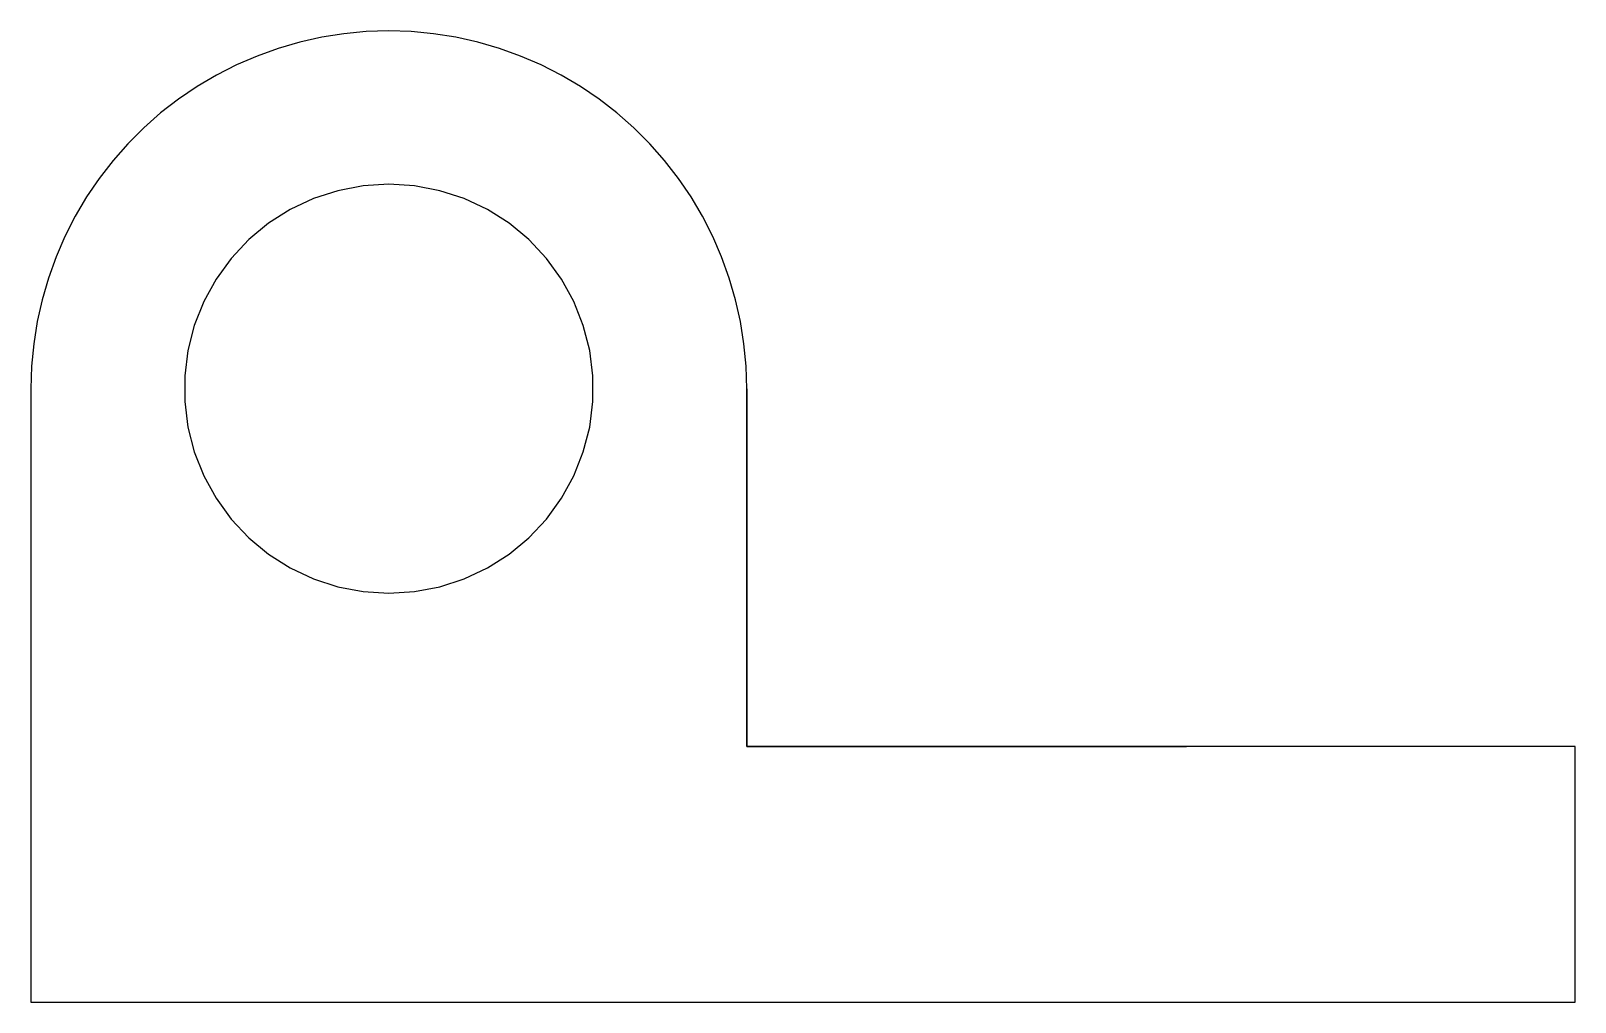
# Model space of a CAD drawing. Header units: metres. Extents: x -2.6 to 27.6, y 0 to 19.
import ezdxf

# ---------------------------------------------------------------- set-up
doc = ezdxf.new("R2010")
doc.units = ezdxf.units.M

msp = doc.modelspace()

# ---------------------------------------------------------------- linework, layer by layer
for points in [[(11.4, 12), (11.386, 12.44), (11.345, 12.877), (11.276, 13.312), (11.18, 13.741), (11.057, 14.163), (10.908, 14.577), (10.734, 14.98), (10.534, 15.372), (10.31, 15.751), (10.063, 16.114), (9.794, 16.462), (9.503, 16.792), (9.192, 17.103), (8.862, 17.394), (8.514, 17.663), (8.151, 17.91), (7.772, 18.134), (7.38, 18.334), (6.977, 18.508), (6.563, 18.657), (6.141, 18.78), (5.712, 18.876), (5.277, 18.945), (4.84, 18.986), (4.4, 19), (3.96, 18.986), (3.523, 18.945), (3.088, 18.876), (2.659, 18.78), (2.237, 18.657), (1.823, 18.508), (1.42, 18.334), (1.028, 18.134), (0.649, 17.91), (0.286, 17.663), (-0.062, 17.394), (-0.392, 17.103), (-0.703, 16.792), (-0.994, 16.462), (-1.263, 16.114), (-1.51, 15.751), (-1.734, 15.372), (-1.934, 14.98), (-2.108, 14.577), (-2.257, 14.163), (-2.38, 13.741), (-2.476, 13.312), (-2.545, 12.877), (-2.586, 12.44), (-2.6, 12)], [(4.4, 16), (3.899, 15.968), (3.405, 15.874), (2.928, 15.719), (2.473, 15.505), (2.049, 15.236), (1.662, 14.916), (1.318, 14.55), (1.023, 14.143), (0.781, 13.703), (0.596, 13.236), (0.471, 12.75), (0.408, 12.251), (0.408, 11.749), (0.471, 11.25), (0.596, 10.764), (0.781, 10.297), (1.023, 9.857), (1.318, 9.45), (1.662, 9.084), (2.049, 8.764), (2.473, 8.495), (2.928, 8.281), (3.405, 8.126), (3.899, 8.032), (4.4, 8), (4.901, 8.032), (5.395, 8.126), (5.872, 8.281), (6.327, 8.495), (6.751, 8.764), (7.138, 9.084), (7.482, 9.45), (7.777, 9.857), (8.019, 10.297), (8.204, 10.764), (8.329, 11.25), (8.392, 11.749), (8.392, 12.251), (8.329, 12.75), (8.204, 13.236), (8.019, 13.703), (7.777, 14.143), (7.482, 14.55), (7.138, 14.916), (6.751, 15.236), (6.327, 15.505), (5.872, 15.719), (5.395, 15.874), (4.901, 15.968), (4.4, 16)], [(-2.6, 12), (-2.6, 11.76), (-2.6, 11.52), (-2.6, 11.28), (-2.6, 11.04), (-2.6, 10.8), (-2.6, 10.56), (-2.6, 10.32), (-2.6, 10.08), (-2.6, 9.84), (-2.6, 9.6), (-2.6, 9.36), (-2.6, 9.12), (-2.6, 8.88), (-2.6, 8.64), (-2.6, 8.4), (-2.6, 8.16), (-2.6, 7.92), (-2.6, 7.68), (-2.6, 7.44), (-2.6, 7.2), (-2.6, 6.96), (-2.6, 6.72), (-2.6, 6.48), (-2.6, 6.24), (-2.6, 6), (-2.6, 5.76), (-2.6, 5.52), (-2.6, 5.28), (-2.6, 5.04), (-2.6, 4.8), (-2.6, 4.56), (-2.6, 4.32), (-2.6, 4.08), (-2.6, 3.84), (-2.6, 3.6), (-2.6, 3.36), (-2.6, 3.12), (-2.6, 2.88), (-2.6, 2.64), (-2.6, 2.4), (-2.6, 2.16), (-2.6, 1.92), (-2.6, 1.68), (-2.6, 1.44), (-2.6, 1.2), (-2.6, 0.96), (-2.6, 0.72), (-2.6, 0.48), (-2.6, 0.24), (-2.6, 0)], [(11.4, 12), (11.4, 11.86), (11.4, 11.72), (11.4, 11.58), (11.4, 11.44), (11.4, 11.3), (11.4, 11.16), (11.4, 11.02), (11.4, 10.88), (11.4, 10.74), (11.4, 10.6), (11.4, 10.46), (11.4, 10.32), (11.4, 10.18), (11.4, 10.04), (11.4, 9.9), (11.4, 9.76), (11.4, 9.62), (11.4, 9.48), (11.4, 9.34), (11.4, 9.2), (11.4, 9.06), (11.4, 8.92), (11.4, 8.78), (11.4, 8.64), (11.4, 8.5), (11.4, 8.36), (11.4, 8.22), (11.4, 8.08), (11.4, 7.94), (11.4, 7.8), (11.4, 7.66), (11.4, 7.52), (11.4, 7.38), (11.4, 7.24), (11.4, 7.1), (11.4, 6.96), (11.4, 6.82), (11.4, 6.68), (11.4, 6.54), (11.4, 6.4), (11.4, 6.26), (11.4, 6.12), (11.4, 5.98), (11.4, 5.84), (11.4, 5.7), (11.4, 5.56), (11.4, 5.42), (11.4, 5.28), (11.4, 5.14), (11.4, 5)], [(11.4, 5), (11.4, 5.14), (11.4, 5.28), (11.4, 5.42), (11.4, 5.56), (11.4, 5.7), (11.4, 5.84), (11.4, 5.98), (11.4, 6.12), (11.4, 6.26), (11.4, 6.4), (11.4, 6.54), (11.4, 6.68), (11.4, 6.82), (11.4, 6.96), (11.4, 7.1), (11.4, 7.24), (11.4, 7.38), (11.4, 7.52), (11.4, 7.66), (11.4, 7.8), (11.4, 7.94), (11.4, 8.08), (11.4, 8.22), (11.4, 8.36), (11.4, 8.5), (11.4, 8.64), (11.4, 8.78), (11.4, 8.92), (11.4, 9.06), (11.4, 9.2), (11.4, 9.34), (11.4, 9.48), (11.4, 9.62), (11.4, 9.76), (11.4, 9.9), (11.4, 10.04), (11.4, 10.18), (11.4, 10.32), (11.4, 10.46), (11.4, 10.6), (11.4, 10.74), (11.4, 10.88), (11.4, 11.02), (11.4, 11.16), (11.4, 11.3), (11.4, 11.44), (11.4, 11.58), (11.4, 11.72), (11.4, 11.86), (11.4, 12)], [(11.4, 5), (11.572, 5), (11.744, 5), (11.916, 5), (12.088, 5), (12.26, 5), (12.432, 5), (12.604, 5), (12.776, 5), (12.948, 5), (13.12, 5), (13.292, 5), (13.464, 5), (13.636, 5), (13.808, 5), (13.98, 5), (14.152, 5), (14.324, 5), (14.496, 5), (14.668, 5), (14.84, 5), (15.012, 5), (15.184, 5), (15.356, 5), (15.528, 5), (15.7, 5), (15.872, 5), (16.044, 5), (16.216, 5), (16.388, 5), (16.56, 5), (16.732, 5), (16.904, 5), (17.076, 5), (17.248, 5), (17.42, 5), (17.592, 5), (17.764, 5), (17.936, 5), (18.108, 5), (18.28, 5), (18.452, 5), (18.624, 5), (18.796, 5), (18.968, 5), (19.14, 5), (19.312, 5), (19.484, 5), (19.656, 5), (19.828, 5), (20, 5)], [(27.6, 5), (27.276, 5), (26.952, 5), (26.628, 5), (26.304, 5), (25.98, 5), (25.656, 5), (25.332, 5), (25.008, 5), (24.684, 5), (24.36, 5), (24.036, 5), (23.712, 5), (23.388, 5), (23.064, 5), (22.74, 5), (22.416, 5), (22.092, 5), (21.768, 5), (21.444, 5), (21.12, 5), (20.796, 5), (20.472, 5), (20.148, 5), (19.824, 5), (19.5, 5), (19.176, 5), (18.852, 5), (18.528, 5), (18.204, 5), (17.88, 5), (17.556, 5), (17.232, 5), (16.908, 5), (16.584, 5), (16.26, 5), (15.936, 5), (15.612, 5), (15.288, 5), (14.964, 5), (14.64, 5), (14.316, 5), (13.992, 5), (13.668, 5), (13.344, 5), (13.02, 5), (12.696, 5), (12.372, 5), (12.048, 5), (11.724, 5), (11.4, 5)], [(27.6, 0), (27.6, 0.1), (27.6, 0.2), (27.6, 0.3), (27.6, 0.4), (27.6, 0.5), (27.6, 0.6), (27.6, 0.7), (27.6, 0.8), (27.6, 0.9), (27.6, 1), (27.6, 1.1), (27.6, 1.2), (27.6, 1.3), (27.6, 1.4), (27.6, 1.5), (27.6, 1.6), (27.6, 1.7), (27.6, 1.8), (27.6, 1.9), (27.6, 2), (27.6, 2.1), (27.6, 2.2), (27.6, 2.3), (27.6, 2.4), (27.6, 2.5), (27.6, 2.6), (27.6, 2.7), (27.6, 2.8), (27.6, 2.9), (27.6, 3), (27.6, 3.1), (27.6, 3.2), (27.6, 3.3), (27.6, 3.4), (27.6, 3.5), (27.6, 3.6), (27.6, 3.7), (27.6, 3.8), (27.6, 3.9), (27.6, 4), (27.6, 4.1), (27.6, 4.2), (27.6, 4.3), (27.6, 4.4), (27.6, 4.5), (27.6, 4.6), (27.6, 4.7), (27.6, 4.8), (27.6, 4.9), (27.6, 5)], [(-2.6, 0), (-1.996, 0), (-1.392, 0), (-0.788, 0), (-0.184, 0), (0.42, 0), (1.024, 0), (1.628, 0), (2.232, 0), (2.836, 0), (3.44, 0), (4.044, 0), (4.648, 0), (5.252, 0), (5.856, 0), (6.46, 0), (7.064, 0), (7.668, 0), (8.272, 0), (8.876, 0), (9.48, 0), (10.084, 0), (10.688, 0), (11.292, 0), (11.896, 0), (12.5, 0), (13.104, 0), (13.708, 0), (14.312, 0), (14.916, 0), (15.52, 0), (16.124, 0), (16.728, 0), (17.332, 0), (17.936, 0), (18.54, 0), (19.144, 0), (19.748, 0), (20.352, 0), (20.956, 0), (21.56, 0), (22.164, 0), (22.768, 0), (23.372, 0), (23.976, 0), (24.58, 0), (25.184, 0), (25.788, 0), (26.392, 0), (26.996, 0), (27.6, 0)]]:
    msp.add_lwpolyline(points)

doc.saveas('drawing.dxf')
